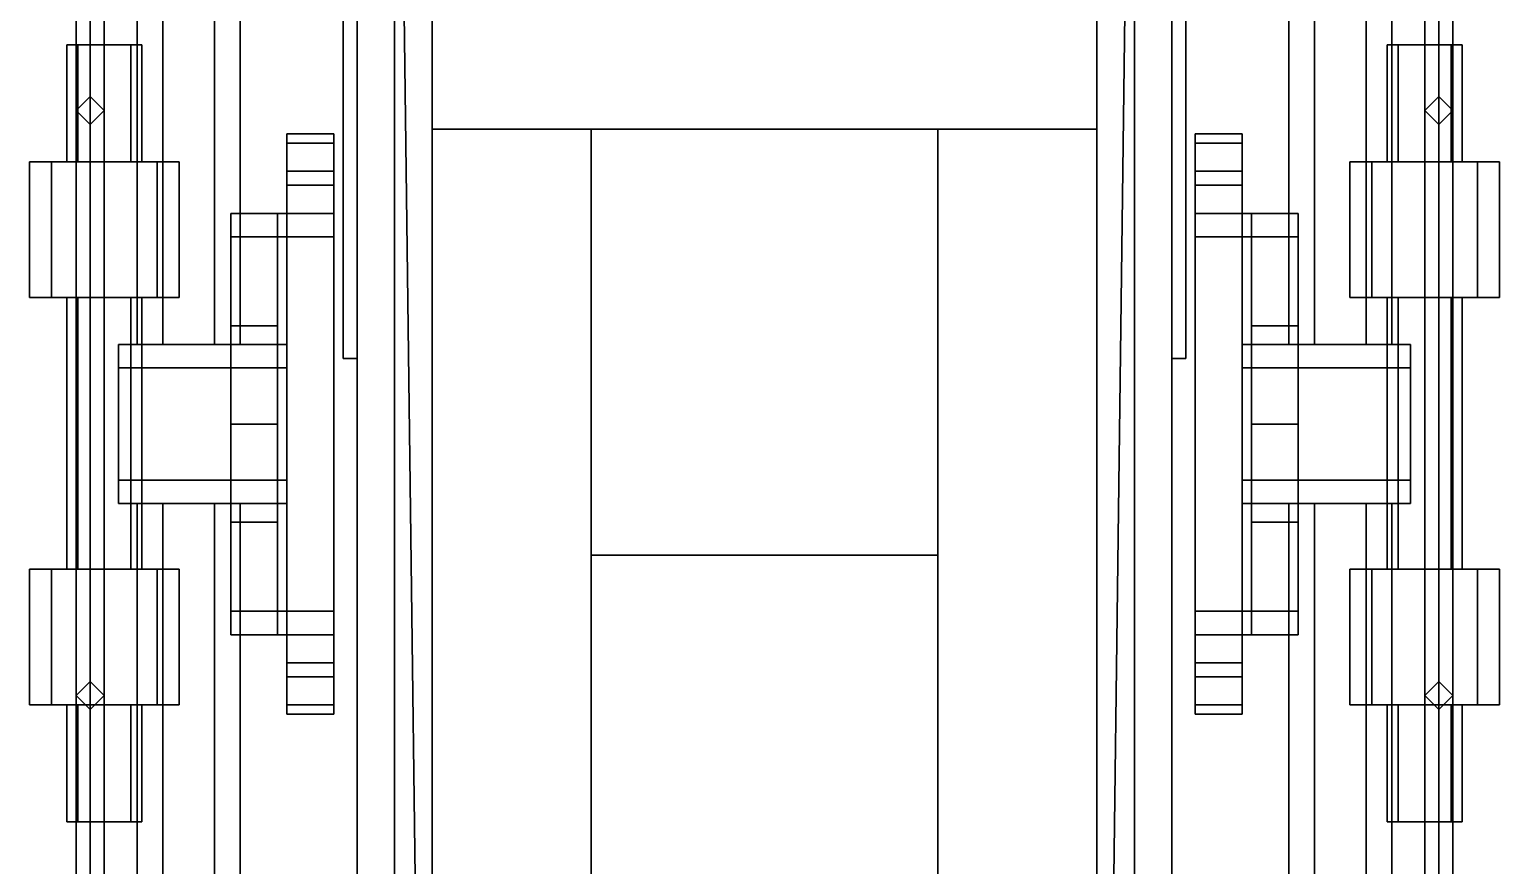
# Model space of a CAD drawing. Extents: x -1.6 to 1.6, y -8.5 to 8.5.
# Drawn here: x -1.57 to 1.57, y 3.477 to 5.263 of the extents above; entities that cross this region are included whole.
import ezdxf

# ---------------------------------------------------------------- set-up
doc = ezdxf.new("R2010")
doc.units = 0
doc.layers.get('0').update_dxf_attribs({"linetype": 'CONTINUOUS'})
doc.layers.add('TMP', color=5, linetype='CONTINUOUS')

msp = doc.modelspace()

# ---------------------------------------------------------------- linework, layer by layer
for points in [[(-1.47, 7.26, 1.54), (-1.47, 7.26, 1.16), (-1.47, -7.25, 1.16), (-1.47, -7.25, 1.54)], [(-1.47, -7.25, 1.16), (-1.47, 7.26, 1.16), (1.47, 7.26, 1.16), (1.47, -7.25, 1.16)], [(-1.47, 7.26, 1.54), (-1.47, -2.4, 1.54), (-0.87, -2.4, 1.54), (-0.87, 6.92, 1.54)], [(0.87, -2.4, 1.54), (1.47, -2.4, 1.54), (1.47, 7.26, 1.54), (0.87, 6.92, 1.54)], [(1.47, -7.25, 1.16), (1.47, 7.26, 1.16), (1.47, 7.26, 1.54), (1.47, -7.25, 1.54)], [(-0.87, 6.66, 3.18), (-0.87, 4.56, 3.18), (-0.87, -2.4, 3.53), (-0.87, 6.92, 3.53)], [(-0.87, 6.92, 3.53), (-0.87, -2.4, 3.53), (-0.79, -2.4, 3.62), (-0.79, 6.92, 3.62)], [(-0.87, 4.56, 1.68), (-0.87, 6.66, 1.68), (-0.87, 6.92, 1.54), (-0.87, -2.4, 1.54)], [(-0.71, 0.6, 3.6314), (-0.79, 6.92, 3.62), (-0.79, -2.4, 3.62), (-0.71, -0.62, 3.6314)], [(-0.71, 6.18, 3.6314), (-0.79, 6.92, 3.62), (-0.71, 0.6, 3.6314), (-0.71, 5.05, 3.6314)], [(0.79, -2.4, 3.62), (0.79, 6.92, 3.62), (0.71, 0.6, 3.6314), (0.71, -0.62, 3.6314)], [(0.71, 0.6, 3.6314), (0.79, 6.92, 3.62), (0.71, 6.18, 3.6314), (0.71, 5.05, 3.6314)], [(0.79, -2.4, 3.62), (0.87, -2.4, 3.53), (0.87, 6.92, 3.53), (0.79, 6.92, 3.62)], [(0.87, 4.56, 1.68), (0.87, -2.4, 1.54), (0.87, 6.92, 1.54), (0.87, 6.66, 1.68)], [(0.87, 4.56, 3.18), (0.87, 6.66, 3.18), (0.87, 6.92, 3.53), (0.87, -2.4, 3.53)], [(-0.9, 6.66, 3.18), (-0.9, 6.66, 1.68), (-0.9, 4.56, 1.68), (-0.9, 4.56, 3.18)], [(-0.9, 4.56, 1.68), (-0.9, 6.66, 1.68), (-0.87, 6.66, 1.68), (-0.87, 4.56, 1.68)], [(-0.87, 4.56, 3.18), (-0.87, 6.66, 3.18), (-0.9, 6.66, 3.18), (-0.9, 4.56, 3.18)], [(0.87, 4.56, 1.68), (0.87, 6.66, 1.68), (0.9, 6.66, 1.68), (0.9, 4.56, 1.68)], [(0.9, 4.56, 3.18), (0.9, 6.66, 3.18), (0.87, 6.66, 3.18), (0.87, 4.56, 3.18)], [(0.9, 4.56, 1.68), (0.9, 6.66, 1.68), (0.9, 6.66, 3.18), (0.9, 4.56, 3.18)], [(0.71, 5.05, 3.78), (0.71, 6.18, 3.78), (-0.71, 6.18, 3.78), (-0.71, 5.05, 3.78)], [(-0.71, 6.18, 3.78), (-0.71, 6.18, 3.6314), (-0.71, 5.05, 3.6314), (-0.71, 5.05, 3.78)], [(0.71, 5.05, 3.6314), (0.71, 6.18, 3.6314), (0.71, 6.18, 3.78), (0.71, 5.05, 3.78)], [(-0.71, 5.05, 3.78), (-0.37, 5.05, 3.68), (0.37, 5.05, 3.68), (0.71, 5.05, 3.78)], [(-0.71, 5.05, 3.78), (-0.71, 5.05, 3.6314), (-0.37, 5.05, 3.68)], [(-0.37, 0.6, 3.68), (-0.37, 5.05, 3.68), (-0.71, 5.05, 3.6314), (-0.71, 0.6, 3.6314)], [(0.37, 4.14, 3.68), (0.37, 5.05, 3.68), (-0.37, 5.05, 3.68), (-0.37, 4.14, 3.68)], [(0.71, 5.05, 3.78), (0.37, 5.05, 3.68), (0.71, 5.05, 3.6314)], [(0.71, 0.6, 3.6314), (0.71, 5.05, 3.6314), (0.37, 5.05, 3.68), (0.37, 0.6, 3.68)], [(-0.9, 4.56, 3.18), (-0.9, 4.56, 1.68), (-0.87, 4.56, 1.68), (-0.87, 4.56, 3.18)], [(-0.87, 4.56, 3.18), (-0.87, 4.56, 1.68), (-0.87, -2.4, 1.54), (-0.87, -2.4, 3.53)], [(0.87, 4.56, 3.18), (0.87, 4.56, 1.68), (0.9, 4.56, 1.68), (0.9, 4.56, 3.18)], [(0.87, -2.4, 3.53), (0.87, -2.4, 1.54), (0.87, 4.56, 1.68), (0.87, 4.56, 3.18)], [(0.37, 2.49, 3.71), (0.37, 4.14, 3.71), (-0.37, 4.14, 3.71), (-0.37, 2.49, 3.71)], [(0.37, 4.14, 3.71), (0.37, 4.14, 3.68), (-0.37, 4.14, 3.68), (-0.37, 4.14, 3.71)], [(-0.37, 4.14, 3.71), (-0.37, 4.14, 3.68), (-0.37, 2.49, 3.68), (-0.37, 2.49, 3.71)], [(0.37, 2.49, 3.68), (0.37, 4.14, 3.68), (0.37, 4.14, 3.71), (0.37, 2.49, 3.71)]]:
    msp.add_3dface(points)
at = {"layer": 'TMP'}
for points in [[(-1.47, -2.06, 2.4), (-1.44, -2.06, 2.43), (-1.44, 7.26, 2.43), (-1.47, 7.23, 2.4)], [(-1.44, -2.06, 2.43), (-1.41, -2.06, 2.4), (-1.41, 7.23, 2.4), (-1.44, 7.26, 2.43)], [(1.41, -2.06, 2.4), (1.44, -2.06, 2.43), (1.44, 7.26, 2.43), (1.41, 7.23, 2.4)], [(1.44, -2.06, 2.43), (1.47, -2.06, 2.4), (1.47, 7.23, 2.4), (1.44, 7.26, 2.43)], [(-1.44, -2.06, 2.37), (-1.47, -2.06, 2.4), (-1.47, 7.23, 2.4), (-1.44, 7.2, 2.37)], [(-1.41, -2.06, 2.4), (-1.44, -2.06, 2.37), (-1.44, 7.2, 2.37), (-1.41, 7.23, 2.4)], [(1.44, -2.06, 2.37), (1.41, -2.06, 2.4), (1.41, 7.23, 2.4), (1.44, 7.2, 2.37)], [(1.47, -2.06, 2.4), (1.44, -2.06, 2.37), (1.44, 7.2, 2.37), (1.47, 7.23, 2.4)], [(-1.285, 5.79, 0.6353), (-1.34, 5.79, 0.54), (-1.34, 4.59, 0.54), (-1.285, 4.59, 0.6353)], [(-1.34, 5.79, 0.54), (-1.285, 5.79, 0.4447), (-1.285, 4.59, 0.4447), (-1.34, 4.59, 0.54)], [(-1.175, 5.79, 0.6353), (-1.285, 5.79, 0.6353), (-1.285, 4.59, 0.6353), (-1.175, 4.59, 0.6353)], [(-1.285, 5.79, 0.4447), (-1.175, 5.79, 0.4447), (-1.175, 4.59, 0.4447), (-1.285, 4.59, 0.4447)], [(-1.12, 5.79, 0.54), (-1.175, 5.79, 0.6353), (-1.175, 4.59, 0.6353), (-1.12, 4.59, 0.54)], [(-1.175, 5.79, 0.4447), (-1.12, 5.79, 0.54), (-1.12, 4.59, 0.54), (-1.175, 4.59, 0.4447)], [(1.175, 5.79, 0.6353), (1.12, 5.79, 0.54), (1.12, 4.59, 0.54), (1.175, 4.59, 0.6353)], [(1.12, 5.79, 0.54), (1.175, 5.79, 0.4447), (1.175, 4.59, 0.4447), (1.12, 4.59, 0.54)], [(1.285, 5.79, 0.6353), (1.175, 5.79, 0.6353), (1.175, 4.59, 0.6353), (1.285, 4.59, 0.6353)], [(1.175, 5.79, 0.4447), (1.285, 5.79, 0.4447), (1.285, 4.59, 0.4447), (1.175, 4.59, 0.4447)], [(1.34, 5.79, 0.54), (1.285, 5.79, 0.6353), (1.285, 4.59, 0.6353), (1.34, 4.59, 0.54)], [(1.285, 5.79, 0.4447), (1.34, 5.79, 0.54), (1.34, 4.59, 0.54), (1.285, 4.59, 0.4447)], [(-1.33, 5.23, 0.94), (-1.4666, 5.23, 0.8834), (-1.49, 5.23, 0.94), (-1.3534, 5.23, 0.9966)], [(-1.3534, 5.23, 0.9966), (-1.49, 5.23, 0.94), (-1.4666, 5.23, 0.9966), (-1.41, 5.23, 1.02)], [(-1.49, 5.23, 0.94), (-1.4666, 5.23, 0.8834), (-1.4666, 4.98, 0.8834), (-1.49, 4.98, 0.94)], [(-1.4666, 5.23, 0.9966), (-1.49, 5.23, 0.94), (-1.49, 4.98, 0.94), (-1.4666, 4.98, 0.9966)], [(-1.3534, 5.23, 0.8834), (-1.41, 5.23, 0.86), (-1.4666, 5.23, 0.8834), (-1.33, 5.23, 0.94)], [(-1.4666, 5.23, 0.8834), (-1.41, 5.23, 0.86), (-1.41, 4.98, 0.86), (-1.4666, 4.98, 0.8834)], [(-1.41, 5.23, 1.02), (-1.4666, 5.23, 0.9966), (-1.4666, 4.98, 0.9966), (-1.41, 4.98, 1.02)], [(-1.41, 5.23, 0.86), (-1.3534, 5.23, 0.8834), (-1.3534, 4.98, 0.8834), (-1.41, 4.98, 0.86)], [(-1.3534, 5.23, 0.9966), (-1.41, 5.23, 1.02), (-1.41, 4.98, 1.02), (-1.3534, 4.98, 0.9966)], [(-1.3534, 5.23, 0.8834), (-1.33, 5.23, 0.94), (-1.33, 4.98, 0.94), (-1.3534, 4.98, 0.8834)], [(-1.33, 5.23, 0.94), (-1.3534, 5.23, 0.9966), (-1.3534, 4.98, 0.9966), (-1.33, 4.98, 0.94)], [(1.3534, 5.23, 0.9966), (1.33, 5.23, 0.94), (1.33, 4.98, 0.94), (1.3534, 4.98, 0.9966)], [(1.33, 5.23, 0.94), (1.3534, 5.23, 0.8834), (1.3534, 4.98, 0.8834), (1.33, 4.98, 0.94)], [(1.4666, 5.23, 0.9966), (1.33, 5.23, 0.94), (1.3534, 5.23, 0.9966), (1.41, 5.23, 1.02)], [(1.49, 5.23, 0.94), (1.3534, 5.23, 0.8834), (1.33, 5.23, 0.94), (1.4666, 5.23, 0.9966)], [(1.41, 5.23, 1.02), (1.3534, 5.23, 0.9966), (1.3534, 4.98, 0.9966), (1.41, 4.98, 1.02)], [(1.3534, 5.23, 0.8834), (1.41, 5.23, 0.86), (1.41, 4.98, 0.86), (1.3534, 4.98, 0.8834)], [(1.4666, 5.23, 0.8834), (1.41, 5.23, 0.86), (1.3534, 5.23, 0.8834), (1.49, 5.23, 0.94)], [(1.4666, 5.23, 0.9966), (1.41, 5.23, 1.02), (1.41, 4.98, 1.02), (1.4666, 4.98, 0.9966)], [(1.41, 5.23, 0.86), (1.4666, 5.23, 0.8834), (1.4666, 4.98, 0.8834), (1.41, 4.98, 0.86)], [(1.49, 5.23, 0.94), (1.4666, 5.23, 0.9966), (1.4666, 4.98, 0.9966), (1.49, 4.98, 0.94)], [(1.4666, 5.23, 0.8834), (1.49, 5.23, 0.94), (1.49, 4.98, 0.94), (1.4666, 4.98, 0.8834)], [(-1.47, 5.09, 2.4), (-1.44, 5.12, 2.37), (-1.44, 5.12, 1.54), (-1.47, 5.09, 1.54)], [(-1.44, 5.12, 2.37), (-1.41, 5.09, 2.4), (-1.41, 5.09, 1.54), (-1.44, 5.12, 1.54)], [(1.41, 5.09, 2.4), (1.44, 5.12, 2.37), (1.44, 5.12, 1.54), (1.41, 5.09, 1.54)], [(1.44, 5.12, 2.37), (1.47, 5.09, 2.4), (1.47, 5.09, 1.54), (1.44, 5.12, 1.54)], [(-1.44, 5.06, 2.37), (-1.47, 5.09, 2.4), (-1.47, 5.09, 1.54), (-1.44, 5.06, 1.54)], [(-1.41, 5.09, 2.4), (-1.44, 5.06, 2.37), (-1.44, 5.06, 1.54), (-1.41, 5.09, 1.54)], [(1.44, 5.06, 2.37), (1.41, 5.09, 2.4), (1.41, 5.09, 1.54), (1.44, 5.06, 1.54)], [(1.47, 5.09, 2.4), (1.44, 5.06, 2.37), (1.44, 5.06, 1.54), (1.47, 5.09, 1.54)], [(-1.02, 5.04, 0.31), (-1.02, 4.96, 0.39), (-1.02, 4.96, 0.66), (-1.02, 5.04, 0.67)], [(-0.92, 5.04, 0.67), (-0.92, 5.04, 0.31), (-1.02, 5.04, 0.31), (-1.02, 5.04, 0.67)], [(-1.02, 3.8, 0.31), (-1.02, 3.88, 0.39), (-1.02, 4.96, 0.39), (-1.02, 5.04, 0.31)], [(-0.92, 5.04, 0.31), (-0.92, 3.8, 0.31), (-1.02, 3.8, 0.31), (-1.02, 5.04, 0.31)], [(-1.02, 5.04, 0.67), (-1.02, 4.96, 0.66), (-1.02, 4.96, 0.78), (-1.02, 5.02, 0.84)], [(-0.92, 5.02, 0.84), (-0.92, 5.04, 0.67), (-1.02, 5.04, 0.67), (-1.02, 5.02, 0.84)], [(-0.92, 4.96, 0.66), (-0.92, 4.96, 0.39), (-0.92, 5.04, 0.31), (-0.92, 5.04, 0.67)], [(-0.92, 5.04, 0.31), (-0.92, 4.96, 0.39), (-0.92, 3.88, 0.39), (-0.92, 3.8, 0.31)], [(-0.92, 4.96, 0.78), (-0.92, 4.96, 0.66), (-0.92, 5.04, 0.67), (-0.92, 5.02, 0.84)], [(1.02, 5.04, 0.67), (1.02, 5.04, 0.31), (0.92, 5.04, 0.31), (0.92, 5.04, 0.67)], [(0.92, 5.04, 0.31), (0.92, 4.96, 0.39), (0.92, 4.96, 0.66), (0.92, 5.04, 0.67)], [(0.92, 3.8, 0.31), (0.92, 3.88, 0.39), (0.92, 4.96, 0.39), (0.92, 5.04, 0.31)], [(0.92, 3.8, 0.31), (0.92, 5.04, 0.31), (1.02, 5.04, 0.31), (1.02, 3.8, 0.31)], [(1.02, 5.02, 0.84), (1.02, 5.04, 0.67), (0.92, 5.04, 0.67), (0.92, 5.02, 0.84)], [(0.92, 5.04, 0.67), (0.92, 4.96, 0.66), (0.92, 4.96, 0.78), (0.92, 5.02, 0.84)], [(1.02, 4.96, 0.66), (1.02, 4.96, 0.39), (1.02, 5.04, 0.31), (1.02, 5.04, 0.67)], [(1.02, 5.04, 0.31), (1.02, 4.96, 0.39), (1.02, 3.88, 0.39), (1.02, 3.8, 0.31)], [(1.02, 4.96, 0.78), (1.02, 4.96, 0.66), (1.02, 5.04, 0.67), (1.02, 5.02, 0.84)], [(-0.92, 4.93, 0.92), (-0.92, 5.02, 0.84), (-1.02, 5.02, 0.84), (-1.02, 4.93, 0.92)], [(-1.02, 5.02, 0.84), (-1.02, 4.96, 0.78), (-1.02, 4.87, 0.83), (-1.02, 4.93, 0.92)], [(-0.92, 4.87, 0.83), (-0.92, 4.96, 0.78), (-0.92, 5.02, 0.84), (-0.92, 4.93, 0.92)], [(1.02, 4.93, 0.92), (1.02, 5.02, 0.84), (0.92, 5.02, 0.84), (0.92, 4.93, 0.92)], [(0.92, 5.02, 0.84), (0.92, 4.96, 0.78), (0.92, 4.87, 0.83), (0.92, 4.93, 0.92)], [(1.02, 4.87, 0.83), (1.02, 4.96, 0.78), (1.02, 5.02, 0.84), (1.02, 4.93, 0.92)], [(-1.2969, 4.98, 1.0531), (-1.57, 4.98, 0.94), (-1.5231, 4.98, 1.0531), (-1.41, 4.98, 1.1)], [(-1.25, 4.98, 0.94), (-1.5231, 4.98, 0.8269), (-1.57, 4.98, 0.94), (-1.2969, 4.98, 1.0531)], [(-1.57, 4.98, 0.94), (-1.5231, 4.98, 0.8269), (-1.5231, 4.69, 0.8269), (-1.57, 4.69, 0.94)], [(-1.5231, 4.98, 1.0531), (-1.57, 4.98, 0.94), (-1.57, 4.69, 0.94), (-1.5231, 4.69, 1.0531)], [(-1.41, 4.98, 1.1), (-1.5231, 4.98, 1.0531), (-1.5231, 4.69, 1.0531), (-1.41, 4.69, 1.1)], [(-1.2969, 4.98, 0.8269), (-1.41, 4.98, 0.78), (-1.5231, 4.98, 0.8269), (-1.25, 4.98, 0.94)], [(-1.5231, 4.98, 0.8269), (-1.41, 4.98, 0.78), (-1.41, 4.69, 0.78), (-1.5231, 4.69, 0.8269)], [(-1.2969, 4.98, 1.0531), (-1.41, 4.98, 1.1), (-1.41, 4.69, 1.1), (-1.2969, 4.69, 1.0531)], [(-1.41, 4.98, 0.78), (-1.2969, 4.98, 0.8269), (-1.2969, 4.69, 0.8269), (-1.41, 4.69, 0.78)], [(-1.2969, 4.98, 0.8269), (-1.25, 4.98, 0.94), (-1.25, 4.69, 0.94), (-1.2969, 4.69, 0.8269)], [(-1.25, 4.98, 0.94), (-1.2969, 4.98, 1.0531), (-1.2969, 4.69, 1.0531), (-1.25, 4.69, 0.94)], [(1.5231, 4.98, 1.0531), (1.25, 4.98, 0.94), (1.2969, 4.98, 1.0531), (1.41, 4.98, 1.1)], [(1.2969, 4.98, 1.0531), (1.25, 4.98, 0.94), (1.25, 4.69, 0.94), (1.2969, 4.69, 1.0531)], [(1.25, 4.98, 0.94), (1.2969, 4.98, 0.8269), (1.2969, 4.69, 0.8269), (1.25, 4.69, 0.94)], [(1.57, 4.98, 0.94), (1.2969, 4.98, 0.8269), (1.25, 4.98, 0.94), (1.5231, 4.98, 1.0531)], [(1.41, 4.98, 1.1), (1.2969, 4.98, 1.0531), (1.2969, 4.69, 1.0531), (1.41, 4.69, 1.1)], [(1.2969, 4.98, 0.8269), (1.41, 4.98, 0.78), (1.41, 4.69, 0.78), (1.2969, 4.69, 0.8269)], [(1.5231, 4.98, 0.8269), (1.41, 4.98, 0.78), (1.2969, 4.98, 0.8269), (1.57, 4.98, 0.94)], [(1.5231, 4.98, 1.0531), (1.41, 4.98, 1.1), (1.41, 4.69, 1.1), (1.5231, 4.69, 1.0531)], [(1.41, 4.98, 0.78), (1.5231, 4.98, 0.8269), (1.5231, 4.69, 0.8269), (1.41, 4.69, 0.78)], [(1.57, 4.98, 0.94), (1.5231, 4.98, 1.0531), (1.5231, 4.69, 1.0531), (1.57, 4.69, 0.94)], [(1.5231, 4.98, 0.8269), (1.57, 4.98, 0.94), (1.57, 4.69, 0.94), (1.5231, 4.69, 0.8269)], [(-0.92, 3.88, 0.39), (-0.92, 4.96, 0.39), (-1.02, 4.96, 0.39), (-1.02, 3.88, 0.39)], [(-1.02, 4.87, 0.83), (-1.02, 4.96, 0.78), (-0.92, 4.96, 0.78), (-0.92, 4.87, 0.83)], [(-1.02, 4.96, 0.78), (-1.02, 4.96, 0.66), (-0.92, 4.96, 0.66), (-0.92, 4.96, 0.78)], [(-1.02, 4.96, 0.66), (-1.02, 4.96, 0.39), (-0.92, 4.96, 0.39), (-0.92, 4.96, 0.66)], [(-1.02, 3.97, 0.83), (-1.02, 3.91, 0.92), (-1.02, 4.93, 0.92), (-1.02, 4.87, 0.83)], [(-1.02, 4.93, 0.92), (-1.02, 3.91, 0.92), (-0.92, 3.91, 0.92), (-0.92, 4.93, 0.92)], [(-0.92, 4.93, 0.92), (-0.92, 3.91, 0.92), (-0.92, 3.97, 0.83), (-0.92, 4.87, 0.83)], [(0.92, 4.87, 0.83), (0.92, 4.96, 0.78), (1.02, 4.96, 0.78), (1.02, 4.87, 0.83)], [(0.92, 4.96, 0.78), (0.92, 4.96, 0.66), (1.02, 4.96, 0.66), (1.02, 4.96, 0.78)], [(0.92, 4.96, 0.66), (0.92, 4.96, 0.39), (1.02, 4.96, 0.39), (1.02, 4.96, 0.66)], [(0.92, 4.96, 0.39), (0.92, 3.88, 0.39), (1.02, 3.88, 0.39), (1.02, 4.96, 0.39)], [(1.02, 3.91, 0.92), (1.02, 4.93, 0.92), (0.92, 4.93, 0.92), (0.92, 3.91, 0.92)], [(0.92, 3.91, 0.92), (0.92, 4.93, 0.92), (0.92, 4.87, 0.83), (0.92, 3.97, 0.83)], [(1.02, 4.87, 0.83), (1.02, 4.93, 0.92), (1.02, 3.91, 0.92), (1.02, 3.97, 0.83)], [(-1.02, 4.82, 0.39), (-1.14, 4.82, 0.69), (-1.14, 4.87, 0.78), (-1.02, 4.87, 0.39)], [(-1.02, 4.87, 0.39), (-1.14, 4.87, 0.78), (-1.04, 4.87, 0.78), (-0.92, 4.87, 0.39)], [(-1.14, 4.63, 0.76), (-1.14, 4.63, 0.9), (-1.14, 4.87, 0.78), (-1.14, 4.82, 0.69)], [(-1.14, 4.87, 0.78), (-1.14, 4.63, 0.9), (-1.04, 4.63, 0.9), (-1.04, 4.87, 0.78)], [(-1.04, 4.87, 0.78), (-1.04, 4.82, 0.69), (-0.92, 4.82, 0.39), (-0.92, 4.87, 0.39)], [(-1.04, 4.87, 0.78), (-1.04, 4.63, 0.9), (-1.04, 4.63, 0.76), (-1.04, 4.82, 0.69)], [(-0.92, 4.87, 0.83), (-0.92, 3.97, 0.83), (-1.02, 3.97, 0.83), (-1.02, 4.87, 0.83)], [(1.04, 4.82, 0.69), (1.04, 4.87, 0.78), (0.92, 4.87, 0.39), (0.92, 4.82, 0.39)], [(0.92, 4.87, 0.39), (1.04, 4.87, 0.78), (1.14, 4.87, 0.78), (1.02, 4.87, 0.39)], [(0.92, 3.97, 0.83), (0.92, 4.87, 0.83), (1.02, 4.87, 0.83), (1.02, 3.97, 0.83)], [(1.02, 4.87, 0.39), (1.14, 4.87, 0.78), (1.14, 4.82, 0.69), (1.02, 4.82, 0.39)], [(1.04, 4.63, 0.76), (1.04, 4.63, 0.9), (1.04, 4.87, 0.78), (1.04, 4.82, 0.69)], [(1.04, 4.87, 0.78), (1.04, 4.63, 0.9), (1.14, 4.63, 0.9), (1.14, 4.87, 0.78)], [(1.14, 4.87, 0.78), (1.14, 4.63, 0.9), (1.14, 4.63, 0.76), (1.14, 4.82, 0.69)], [(-0.92, 4.82, 0.39), (-1.04, 4.82, 0.69), (-1.14, 4.82, 0.69), (-1.02, 4.82, 0.39)], [(-1.04, 4.82, 0.69), (-1.04, 4.63, 0.76), (-1.14, 4.63, 0.76), (-1.14, 4.82, 0.69)], [(1.02, 4.82, 0.39), (1.14, 4.82, 0.69), (1.04, 4.82, 0.69), (0.92, 4.82, 0.39)], [(1.14, 4.82, 0.69), (1.14, 4.63, 0.76), (1.04, 4.63, 0.76), (1.04, 4.82, 0.69)], [(-1.57, 4.69, 0.94), (-1.2969, 4.69, 0.8269), (-1.25, 4.69, 0.94), (-1.5231, 4.69, 1.0531)], [(-1.5231, 4.69, 0.8269), (-1.41, 4.69, 0.78), (-1.2969, 4.69, 0.8269), (-1.57, 4.69, 0.94)], [(-1.5231, 4.69, 1.0531), (-1.25, 4.69, 0.94), (-1.2969, 4.69, 1.0531), (-1.41, 4.69, 1.1)], [(-1.49, 4.11, 0.94), (-1.4666, 4.11, 0.9966), (-1.4666, 4.69, 0.9966), (-1.49, 4.69, 0.94)], [(-1.4666, 4.11, 0.8834), (-1.49, 4.11, 0.94), (-1.49, 4.69, 0.94), (-1.4666, 4.69, 0.8834)], [(-1.4666, 4.11, 0.9966), (-1.41, 4.11, 1.02), (-1.41, 4.69, 1.02), (-1.4666, 4.69, 0.9966)], [(-1.41, 4.11, 0.86), (-1.4666, 4.11, 0.8834), (-1.4666, 4.69, 0.8834), (-1.41, 4.69, 0.86)], [(-1.41, 4.11, 1.02), (-1.3534, 4.11, 0.9966), (-1.3534, 4.69, 0.9966), (-1.41, 4.69, 1.02)], [(-1.3534, 4.11, 0.8834), (-1.41, 4.11, 0.86), (-1.41, 4.69, 0.86), (-1.3534, 4.69, 0.8834)], [(-1.33, 4.11, 0.94), (-1.3534, 4.11, 0.8834), (-1.3534, 4.69, 0.8834), (-1.33, 4.69, 0.94)], [(-1.3534, 4.11, 0.9966), (-1.33, 4.11, 0.94), (-1.33, 4.69, 0.94), (-1.3534, 4.69, 0.9966)], [(1.2969, 4.69, 0.8269), (1.41, 4.69, 0.78), (1.5231, 4.69, 0.8269), (1.25, 4.69, 0.94)], [(1.25, 4.69, 0.94), (1.5231, 4.69, 0.8269), (1.57, 4.69, 0.94), (1.2969, 4.69, 1.0531)], [(1.2969, 4.69, 1.0531), (1.57, 4.69, 0.94), (1.5231, 4.69, 1.0531), (1.41, 4.69, 1.1)], [(1.3534, 4.11, 0.8834), (1.33, 4.11, 0.94), (1.33, 4.69, 0.94), (1.3534, 4.69, 0.8834)], [(1.33, 4.11, 0.94), (1.3534, 4.11, 0.9966), (1.3534, 4.69, 0.9966), (1.33, 4.69, 0.94)], [(1.41, 4.11, 0.86), (1.3534, 4.11, 0.8834), (1.3534, 4.69, 0.8834), (1.41, 4.69, 0.86)], [(1.3534, 4.11, 0.9966), (1.41, 4.11, 1.02), (1.41, 4.69, 1.02), (1.3534, 4.69, 0.9966)], [(1.4666, 4.11, 0.8834), (1.41, 4.11, 0.86), (1.41, 4.69, 0.86), (1.4666, 4.69, 0.8834)], [(1.41, 4.11, 1.02), (1.4666, 4.11, 0.9966), (1.4666, 4.69, 0.9966), (1.41, 4.69, 1.02)], [(1.4666, 4.11, 0.9966), (1.49, 4.11, 0.94), (1.49, 4.69, 0.94), (1.4666, 4.69, 0.9966)], [(1.49, 4.11, 0.94), (1.4666, 4.11, 0.8834), (1.4666, 4.69, 0.8834), (1.49, 4.69, 0.94)], [(-1.14, 4.63, 0.9), (-1.14, 4.42, 0.94), (-1.04, 4.42, 0.94), (-1.04, 4.63, 0.9)], [(-1.14, 4.42, 0.79), (-1.14, 4.42, 0.94), (-1.14, 4.63, 0.9), (-1.14, 4.63, 0.76)], [(-1.04, 4.63, 0.76), (-1.04, 4.42, 0.79), (-1.14, 4.42, 0.79), (-1.14, 4.63, 0.76)], [(-1.04, 4.63, 0.9), (-1.04, 4.42, 0.94), (-1.04, 4.42, 0.79), (-1.04, 4.63, 0.76)], [(1.04, 4.63, 0.9), (1.04, 4.42, 0.94), (1.14, 4.42, 0.94), (1.14, 4.63, 0.9)], [(1.04, 4.42, 0.79), (1.04, 4.42, 0.94), (1.04, 4.63, 0.9), (1.04, 4.63, 0.76)], [(1.14, 4.63, 0.76), (1.14, 4.42, 0.79), (1.04, 4.42, 0.79), (1.04, 4.63, 0.76)], [(1.14, 4.63, 0.9), (1.14, 4.42, 0.94), (1.14, 4.42, 0.79), (1.14, 4.63, 0.76)], [(-1.38, 4.3, 0.75), (-1.38, 4.54, 0.75), (-1.38, 4.59, 0.69), (-1.38, 4.25, 0.69)], [(-1.38, 4.25, 0.69), (-1.38, 4.59, 0.69), (-1.38, 4.59, 0.43), (-1.38, 4.25, 0.43)], [(-1.38, 4.25, 0.43), (-1.38, 4.59, 0.43), (-1.02, 4.59, 0.43), (-1.02, 4.25, 0.43)], [(-1.38, 4.59, 0.43), (-1.38, 4.59, 0.69), (-1.02, 4.59, 0.69), (-1.02, 4.59, 0.43)], [(-1.38, 4.59, 0.69), (-1.38, 4.54, 0.75), (-1.02, 4.54, 0.75), (-1.02, 4.59, 0.69)], [(1.38, 4.59, 0.43), (1.38, 4.25, 0.43), (1.02, 4.25, 0.43), (1.02, 4.59, 0.43)], [(1.02, 4.59, 0.69), (1.02, 4.54, 0.75), (1.38, 4.54, 0.75), (1.38, 4.59, 0.69)], [(1.02, 4.59, 0.43), (1.02, 4.59, 0.69), (1.38, 4.59, 0.69), (1.38, 4.59, 0.43)], [(1.38, 4.59, 0.69), (1.38, 4.25, 0.69), (1.38, 4.25, 0.43), (1.38, 4.59, 0.43)], [(1.38, 4.54, 0.75), (1.38, 4.3, 0.75), (1.38, 4.25, 0.69), (1.38, 4.59, 0.69)], [(-1.02, 4.3, 0.75), (-1.02, 4.54, 0.75), (-1.38, 4.54, 0.75), (-1.38, 4.3, 0.75)], [(1.02, 4.54, 0.75), (1.02, 4.3, 0.75), (1.38, 4.3, 0.75), (1.38, 4.54, 0.75)], [(-1.14, 4.21, 0.76), (-1.14, 4.42, 0.79), (-1.04, 4.42, 0.79), (-1.04, 4.21, 0.76)], [(-1.04, 4.21, 0.9), (-1.04, 4.42, 0.94), (-1.14, 4.42, 0.94), (-1.14, 4.21, 0.9)], [(-1.14, 4.21, 0.9), (-1.14, 4.42, 0.94), (-1.14, 4.42, 0.79), (-1.14, 4.21, 0.76)], [(-1.04, 4.42, 0.79), (-1.04, 4.42, 0.94), (-1.04, 4.21, 0.9), (-1.04, 4.21, 0.76)], [(1.04, 4.21, 0.76), (1.04, 4.42, 0.79), (1.14, 4.42, 0.79), (1.14, 4.21, 0.76)], [(1.14, 4.21, 0.9), (1.14, 4.42, 0.94), (1.04, 4.42, 0.94), (1.04, 4.21, 0.9)], [(1.04, 4.21, 0.9), (1.04, 4.42, 0.94), (1.04, 4.42, 0.79), (1.04, 4.21, 0.76)], [(1.14, 4.42, 0.79), (1.14, 4.42, 0.94), (1.14, 4.21, 0.9), (1.14, 4.21, 0.76)], [(-1.02, 4.25, 0.69), (-1.02, 4.3, 0.75), (-1.38, 4.3, 0.75), (-1.38, 4.25, 0.69)], [(1.38, 4.25, 0.69), (1.38, 4.3, 0.75), (1.02, 4.3, 0.75), (1.02, 4.25, 0.69)], [(-1.02, 4.25, 0.43), (-1.02, 4.25, 0.69), (-1.38, 4.25, 0.69), (-1.38, 4.25, 0.43)], [(-1.34, 4.25, 0.54), (-1.285, 4.25, 0.4447), (-1.285, 2.68, 0.4447), (-1.34, 2.68, 0.54)], [(-1.285, 4.25, 0.6353), (-1.34, 4.25, 0.54), (-1.34, 2.68, 0.54), (-1.285, 2.68, 0.6353)], [(-1.285, 4.25, 0.4447), (-1.175, 4.25, 0.4447), (-1.175, 2.68, 0.4447), (-1.285, 2.68, 0.4447)], [(-1.175, 4.25, 0.6353), (-1.285, 4.25, 0.6353), (-1.285, 2.68, 0.6353), (-1.175, 2.68, 0.6353)], [(-1.175, 4.25, 0.4447), (-1.12, 4.25, 0.54), (-1.12, 2.68, 0.54), (-1.175, 2.68, 0.4447)], [(-1.12, 4.25, 0.54), (-1.175, 4.25, 0.6353), (-1.175, 2.68, 0.6353), (-1.12, 2.68, 0.54)], [(1.38, 4.25, 0.43), (1.38, 4.25, 0.69), (1.02, 4.25, 0.69), (1.02, 4.25, 0.43)], [(1.175, 4.25, 0.6353), (1.12, 4.25, 0.54), (1.12, 2.68, 0.54), (1.175, 2.68, 0.6353)], [(1.12, 4.25, 0.54), (1.175, 4.25, 0.4447), (1.175, 2.68, 0.4447), (1.12, 2.68, 0.54)], [(1.285, 4.25, 0.6353), (1.175, 4.25, 0.6353), (1.175, 2.68, 0.6353), (1.285, 2.68, 0.6353)], [(1.175, 4.25, 0.4447), (1.285, 4.25, 0.4447), (1.285, 2.68, 0.4447), (1.175, 2.68, 0.4447)], [(1.34, 4.25, 0.54), (1.285, 4.25, 0.6353), (1.285, 2.68, 0.6353), (1.34, 2.68, 0.54)], [(1.285, 4.25, 0.4447), (1.34, 4.25, 0.54), (1.34, 2.68, 0.54), (1.285, 2.68, 0.4447)], [(-1.04, 3.97, 0.78), (-1.04, 4.21, 0.9), (-1.14, 4.21, 0.9), (-1.14, 3.97, 0.78)], [(-1.14, 4.02, 0.69), (-1.14, 4.21, 0.76), (-1.04, 4.21, 0.76), (-1.04, 4.02, 0.69)], [(-1.14, 3.97, 0.78), (-1.14, 4.21, 0.9), (-1.14, 4.21, 0.76), (-1.14, 4.02, 0.69)], [(-1.04, 4.21, 0.76), (-1.04, 4.21, 0.9), (-1.04, 3.97, 0.78), (-1.04, 4.02, 0.69)], [(1.14, 3.97, 0.78), (1.14, 4.21, 0.9), (1.04, 4.21, 0.9), (1.04, 3.97, 0.78)], [(1.04, 4.02, 0.69), (1.04, 4.21, 0.76), (1.14, 4.21, 0.76), (1.14, 4.02, 0.69)], [(1.04, 3.97, 0.78), (1.04, 4.21, 0.9), (1.04, 4.21, 0.76), (1.04, 4.02, 0.69)], [(1.14, 4.21, 0.76), (1.14, 4.21, 0.9), (1.14, 3.97, 0.78), (1.14, 4.02, 0.69)], [(-1.2969, 4.11, 1.0531), (-1.57, 4.11, 0.94), (-1.5231, 4.11, 1.0531), (-1.41, 4.11, 1.1)], [(-1.25, 4.11, 0.94), (-1.5231, 4.11, 0.8269), (-1.57, 4.11, 0.94), (-1.2969, 4.11, 1.0531)], [(-1.5231, 3.82, 0.8269), (-1.57, 3.82, 0.94), (-1.57, 4.11, 0.94), (-1.5231, 4.11, 0.8269)], [(-1.57, 3.82, 0.94), (-1.5231, 3.82, 1.0531), (-1.5231, 4.11, 1.0531), (-1.57, 4.11, 0.94)], [(-1.5231, 3.82, 1.0531), (-1.41, 3.82, 1.1), (-1.41, 4.11, 1.1), (-1.5231, 4.11, 1.0531)], [(-1.2969, 4.11, 0.8269), (-1.41, 4.11, 0.78), (-1.5231, 4.11, 0.8269), (-1.25, 4.11, 0.94)], [(-1.41, 3.82, 0.78), (-1.5231, 3.82, 0.8269), (-1.5231, 4.11, 0.8269), (-1.41, 4.11, 0.78)], [(-1.41, 3.82, 1.1), (-1.2969, 3.82, 1.0531), (-1.2969, 4.11, 1.0531), (-1.41, 4.11, 1.1)], [(-1.2969, 3.82, 0.8269), (-1.41, 3.82, 0.78), (-1.41, 4.11, 0.78), (-1.2969, 4.11, 0.8269)], [(-1.25, 3.82, 0.94), (-1.2969, 3.82, 0.8269), (-1.2969, 4.11, 0.8269), (-1.25, 4.11, 0.94)], [(-1.2969, 3.82, 1.0531), (-1.25, 3.82, 0.94), (-1.25, 4.11, 0.94), (-1.2969, 4.11, 1.0531)], [(1.5231, 4.11, 1.0531), (1.25, 4.11, 0.94), (1.2969, 4.11, 1.0531), (1.41, 4.11, 1.1)], [(1.25, 3.82, 0.94), (1.2969, 3.82, 1.0531), (1.2969, 4.11, 1.0531), (1.25, 4.11, 0.94)], [(1.2969, 3.82, 0.8269), (1.25, 3.82, 0.94), (1.25, 4.11, 0.94), (1.2969, 4.11, 0.8269)], [(1.57, 4.11, 0.94), (1.2969, 4.11, 0.8269), (1.25, 4.11, 0.94), (1.5231, 4.11, 1.0531)], [(1.2969, 3.82, 1.0531), (1.41, 3.82, 1.1), (1.41, 4.11, 1.1), (1.2969, 4.11, 1.0531)], [(1.41, 3.82, 0.78), (1.2969, 3.82, 0.8269), (1.2969, 4.11, 0.8269), (1.41, 4.11, 0.78)], [(1.5231, 4.11, 0.8269), (1.41, 4.11, 0.78), (1.2969, 4.11, 0.8269), (1.57, 4.11, 0.94)], [(1.41, 3.82, 1.1), (1.5231, 3.82, 1.0531), (1.5231, 4.11, 1.0531), (1.41, 4.11, 1.1)], [(1.5231, 3.82, 0.8269), (1.41, 3.82, 0.78), (1.41, 4.11, 0.78), (1.5231, 4.11, 0.8269)], [(1.5231, 3.82, 1.0531), (1.57, 3.82, 0.94), (1.57, 4.11, 0.94), (1.5231, 4.11, 1.0531)], [(1.57, 3.82, 0.94), (1.5231, 3.82, 0.8269), (1.5231, 4.11, 0.8269), (1.57, 4.11, 0.94)], [(-1.02, 3.97, 0.39), (-1.14, 3.97, 0.78), (-1.14, 4.02, 0.69), (-1.02, 4.02, 0.39)], [(-1.02, 4.02, 0.39), (-1.14, 4.02, 0.69), (-1.04, 4.02, 0.69), (-0.92, 4.02, 0.39)], [(-1.04, 4.02, 0.69), (-1.04, 3.97, 0.78), (-0.92, 3.97, 0.39), (-0.92, 4.02, 0.39)], [(0.92, 4.02, 0.39), (1.04, 4.02, 0.69), (1.14, 4.02, 0.69), (1.02, 4.02, 0.39)], [(1.04, 3.97, 0.78), (1.04, 4.02, 0.69), (0.92, 4.02, 0.39), (0.92, 3.97, 0.39)], [(1.02, 4.02, 0.39), (1.14, 4.02, 0.69), (1.14, 3.97, 0.78), (1.02, 3.97, 0.39)], [(-0.92, 3.97, 0.39), (-1.04, 3.97, 0.78), (-1.14, 3.97, 0.78), (-1.02, 3.97, 0.39)], [(-0.92, 3.97, 0.83), (-0.92, 3.88, 0.78), (-1.02, 3.88, 0.78), (-1.02, 3.97, 0.83)], [(-1.02, 3.97, 0.83), (-1.02, 3.88, 0.78), (-1.02, 3.82, 0.84), (-1.02, 3.91, 0.92)], [(-0.92, 3.82, 0.84), (-0.92, 3.88, 0.78), (-0.92, 3.97, 0.83), (-0.92, 3.91, 0.92)], [(1.02, 3.97, 0.83), (1.02, 3.88, 0.78), (0.92, 3.88, 0.78), (0.92, 3.97, 0.83)], [(1.02, 3.97, 0.39), (1.14, 3.97, 0.78), (1.04, 3.97, 0.78), (0.92, 3.97, 0.39)], [(0.92, 3.97, 0.83), (0.92, 3.88, 0.78), (0.92, 3.82, 0.84), (0.92, 3.91, 0.92)], [(1.02, 3.82, 0.84), (1.02, 3.88, 0.78), (1.02, 3.97, 0.83), (1.02, 3.91, 0.92)], [(-1.02, 3.91, 0.92), (-1.02, 3.82, 0.84), (-0.92, 3.82, 0.84), (-0.92, 3.91, 0.92)], [(0.92, 3.91, 0.92), (0.92, 3.82, 0.84), (1.02, 3.82, 0.84), (1.02, 3.91, 0.92)], [(-1.47, 3.84, 2.4), (-1.44, 3.87, 2.37), (-1.44, 3.87, 1.54), (-1.47, 3.84, 1.54)], [(-1.44, 3.87, 2.37), (-1.41, 3.84, 2.4), (-1.41, 3.84, 1.54), (-1.44, 3.87, 1.54)], [(-1.02, 3.88, 0.66), (-1.02, 3.88, 0.39), (-1.02, 3.8, 0.31), (-1.02, 3.8, 0.67)], [(-0.92, 3.88, 0.66), (-0.92, 3.88, 0.39), (-1.02, 3.88, 0.39), (-1.02, 3.88, 0.66)], [(-0.92, 3.88, 0.78), (-0.92, 3.88, 0.66), (-1.02, 3.88, 0.66), (-1.02, 3.88, 0.78)], [(-1.02, 3.88, 0.78), (-1.02, 3.88, 0.66), (-1.02, 3.8, 0.67), (-1.02, 3.82, 0.84)], [(-0.92, 3.8, 0.31), (-0.92, 3.88, 0.39), (-0.92, 3.88, 0.66), (-0.92, 3.8, 0.67)], [(-0.92, 3.8, 0.67), (-0.92, 3.88, 0.66), (-0.92, 3.88, 0.78), (-0.92, 3.82, 0.84)], [(0.92, 3.88, 0.66), (0.92, 3.88, 0.39), (0.92, 3.8, 0.31), (0.92, 3.8, 0.67)], [(1.02, 3.88, 0.66), (1.02, 3.88, 0.39), (0.92, 3.88, 0.39), (0.92, 3.88, 0.66)], [(1.02, 3.88, 0.78), (1.02, 3.88, 0.66), (0.92, 3.88, 0.66), (0.92, 3.88, 0.78)], [(0.92, 3.88, 0.78), (0.92, 3.88, 0.66), (0.92, 3.8, 0.67), (0.92, 3.82, 0.84)], [(1.02, 3.8, 0.31), (1.02, 3.88, 0.39), (1.02, 3.88, 0.66), (1.02, 3.8, 0.67)], [(1.02, 3.8, 0.67), (1.02, 3.88, 0.66), (1.02, 3.88, 0.78), (1.02, 3.82, 0.84)], [(1.41, 3.84, 2.4), (1.44, 3.87, 2.37), (1.44, 3.87, 1.54), (1.41, 3.84, 1.54)], [(1.44, 3.87, 2.37), (1.47, 3.84, 2.4), (1.47, 3.84, 1.54), (1.44, 3.87, 1.54)], [(-1.44, 3.81, 2.37), (-1.47, 3.84, 2.4), (-1.47, 3.84, 1.54), (-1.44, 3.81, 1.54)], [(-1.41, 3.84, 2.4), (-1.44, 3.81, 2.37), (-1.44, 3.81, 1.54), (-1.41, 3.84, 1.54)], [(1.44, 3.81, 2.37), (1.41, 3.84, 2.4), (1.41, 3.84, 1.54), (1.44, 3.81, 1.54)], [(1.47, 3.84, 2.4), (1.44, 3.81, 2.37), (1.44, 3.81, 1.54), (1.47, 3.84, 1.54)], [(-1.57, 3.82, 0.94), (-1.2969, 3.82, 0.8269), (-1.25, 3.82, 0.94), (-1.5231, 3.82, 1.0531)], [(-1.5231, 3.82, 0.8269), (-1.41, 3.82, 0.78), (-1.2969, 3.82, 0.8269), (-1.57, 3.82, 0.94)], [(-1.5231, 3.82, 1.0531), (-1.25, 3.82, 0.94), (-1.2969, 3.82, 1.0531), (-1.41, 3.82, 1.1)], [(-1.4666, 3.57, 0.8834), (-1.49, 3.57, 0.94), (-1.49, 3.82, 0.94), (-1.4666, 3.82, 0.8834)], [(-1.49, 3.57, 0.94), (-1.4666, 3.57, 0.9966), (-1.4666, 3.82, 0.9966), (-1.49, 3.82, 0.94)], [(-1.41, 3.57, 0.86), (-1.4666, 3.57, 0.8834), (-1.4666, 3.82, 0.8834), (-1.41, 3.82, 0.86)], [(-1.4666, 3.57, 0.9966), (-1.41, 3.57, 1.02), (-1.41, 3.82, 1.02), (-1.4666, 3.82, 0.9966)], [(-1.3534, 3.57, 0.8834), (-1.41, 3.57, 0.86), (-1.41, 3.82, 0.86), (-1.3534, 3.82, 0.8834)], [(-1.41, 3.57, 1.02), (-1.3534, 3.57, 0.9966), (-1.3534, 3.82, 0.9966), (-1.41, 3.82, 1.02)], [(-1.33, 3.57, 0.94), (-1.3534, 3.57, 0.8834), (-1.3534, 3.82, 0.8834), (-1.33, 3.82, 0.94)], [(-1.3534, 3.57, 0.9966), (-1.33, 3.57, 0.94), (-1.33, 3.82, 0.94), (-1.3534, 3.82, 0.9966)], [(-1.02, 3.82, 0.84), (-1.02, 3.8, 0.67), (-0.92, 3.8, 0.67), (-0.92, 3.82, 0.84)], [(-1.02, 3.8, 0.67), (-1.02, 3.8, 0.31), (-0.92, 3.8, 0.31), (-0.92, 3.8, 0.67)], [(0.92, 3.82, 0.84), (0.92, 3.8, 0.67), (1.02, 3.8, 0.67), (1.02, 3.82, 0.84)], [(0.92, 3.8, 0.67), (0.92, 3.8, 0.31), (1.02, 3.8, 0.31), (1.02, 3.8, 0.67)], [(1.2969, 3.82, 0.8269), (1.41, 3.82, 0.78), (1.5231, 3.82, 0.8269), (1.25, 3.82, 0.94)], [(1.25, 3.82, 0.94), (1.5231, 3.82, 0.8269), (1.57, 3.82, 0.94), (1.2969, 3.82, 1.0531)], [(1.2969, 3.82, 1.0531), (1.57, 3.82, 0.94), (1.5231, 3.82, 1.0531), (1.41, 3.82, 1.1)], [(1.33, 3.57, 0.94), (1.3534, 3.57, 0.9966), (1.3534, 3.82, 0.9966), (1.33, 3.82, 0.94)], [(1.3534, 3.57, 0.8834), (1.33, 3.57, 0.94), (1.33, 3.82, 0.94), (1.3534, 3.82, 0.8834)], [(1.3534, 3.57, 0.9966), (1.41, 3.57, 1.02), (1.41, 3.82, 1.02), (1.3534, 3.82, 0.9966)], [(1.41, 3.57, 0.86), (1.3534, 3.57, 0.8834), (1.3534, 3.82, 0.8834), (1.41, 3.82, 0.86)], [(1.41, 3.57, 1.02), (1.4666, 3.57, 0.9966), (1.4666, 3.82, 0.9966), (1.41, 3.82, 1.02)], [(1.4666, 3.57, 0.8834), (1.41, 3.57, 0.86), (1.41, 3.82, 0.86), (1.4666, 3.82, 0.8834)], [(1.4666, 3.57, 0.9966), (1.49, 3.57, 0.94), (1.49, 3.82, 0.94), (1.4666, 3.82, 0.9966)], [(1.49, 3.57, 0.94), (1.4666, 3.57, 0.8834), (1.4666, 3.82, 0.8834), (1.49, 3.82, 0.94)], [(-1.4666, 3.57, 0.8834), (-1.41, 3.57, 0.86), (-1.3534, 3.57, 0.8834), (-1.49, 3.57, 0.94)], [(-1.49, 3.57, 0.94), (-1.3534, 3.57, 0.8834), (-1.33, 3.57, 0.94), (-1.4666, 3.57, 0.9966)], [(-1.4666, 3.57, 0.9966), (-1.33, 3.57, 0.94), (-1.3534, 3.57, 0.9966), (-1.41, 3.57, 1.02)], [(1.33, 3.57, 0.94), (1.4666, 3.57, 0.8834), (1.49, 3.57, 0.94), (1.3534, 3.57, 0.9966)], [(1.3534, 3.57, 0.8834), (1.41, 3.57, 0.86), (1.4666, 3.57, 0.8834), (1.33, 3.57, 0.94)], [(1.3534, 3.57, 0.9966), (1.49, 3.57, 0.94), (1.4666, 3.57, 0.9966), (1.41, 3.57, 1.02)]]:
    msp.add_3dface(points, dxfattribs=at)

doc.saveas('drawing.dxf')
